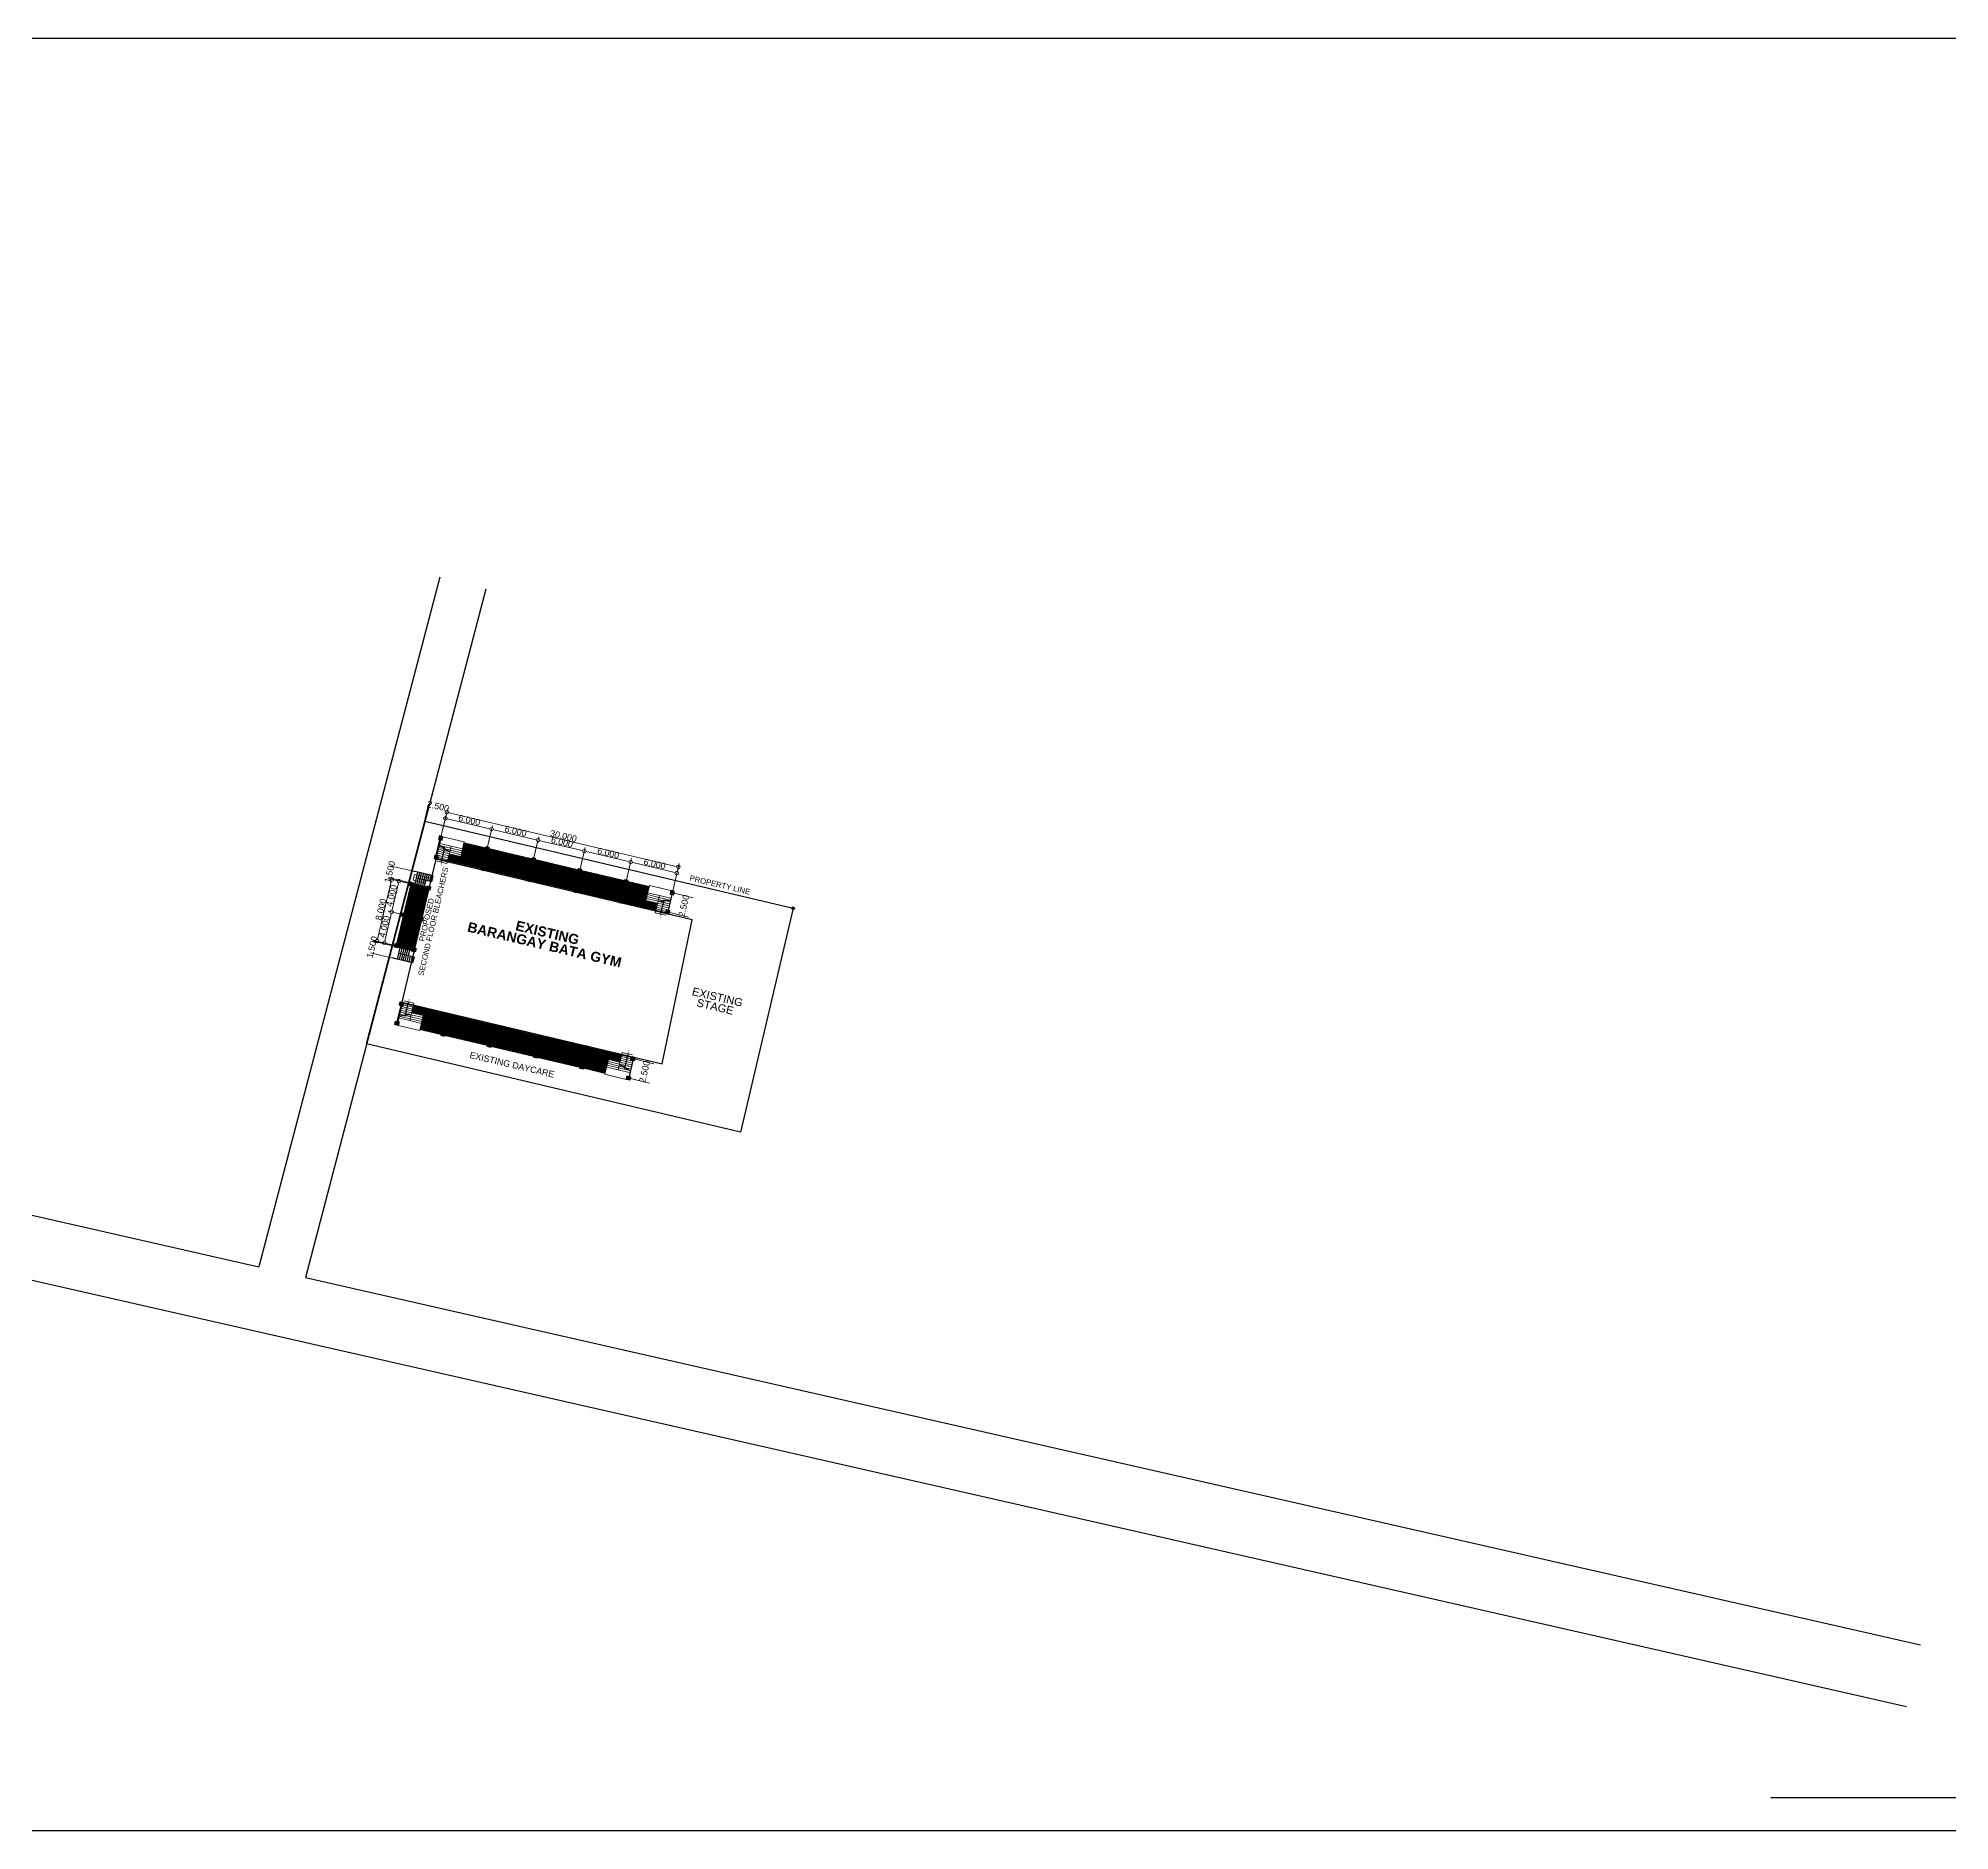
# Model space of a CAD drawing. Header units: inches. Extents: x -1369 to 1198, y -366 to 1398.
# Drawn here: x 282.7 to 523.7, y 60.8 to 286.8 of the extents above; entities that cross this region are included whole.
import ezdxf

# ---------------------------------------------------------------- set-up
doc = ezdxf.new("R2010")
doc.units = ezdxf.units.IN
doc.header["$MEASUREMENT"] = 0
doc.layers.add('col', color=7, linetype='Continuous', true_color=0x0a0aff)
doc.layers.add('dim.', color=10, linetype='Continuous', lineweight=15)
doc.layers.add('FLOOR-pattern', color=7, linetype='Continuous')
doc.styles.get("Standard").update_dxf_attribs({"font": 'arial.ttf'})
doc.dimstyles.new('500', dxfattribs={"dimtxt": 0.8, "dimasz": 0.45, "dimexe": 0.455, "dimexo": 0.05, "dimgap": 0.05, "dimtad": 1, "dimdec": 3, "dimzin": 0, "dimdsep": 46, "dimtxsty": 'Standard', "dimblk": 'DOTBLANK', "dimcen": 0.09, "dimclrd": 256, "dimclre": 256, "dimclrt": 7, "dimadec": 0, "dimazin": 0, "dimtfac": 1, "dimtdec": 3, "dimtix": 1, "dimtofl": 0, "dimtmove": 0, "dimatfit": 3, "dimfxl": 1, "dimtolj": 1, "dimtzin": 0, "dimlwd": -1, "dimlwe": -1, "dimarcsym": 0})
picture_1 = doc.add_image_def('image5.jpg', size_in_pixel=(1810, 830))

# ---------------------------------------------------------------- blocks, each defined once
blk = doc.blocks.new('*D753')
at = {"layer": 'Defpoints', "color": 0, "linetype": 'ByBlock', "transparency": 16777216}
for p in [(331.76, 189.8), (331.22, 187.52), (333.47, 186.19)]:
    blk.add_point(p, dxfattribs=at)
at = {"layer": 'dim.', "transparency": 16777216}
for p, q in [((331.23, 187.57), (331.86, 190.25)), ((333.48, 186.24), (334.3, 189.67))]:
    blk.add_line(p, q, dxfattribs=at)
at = {"layer": 'dim.', "color": 7, "linetype": 'ByBlock', "true_color": 0xffffff, "transparency": 16777216, "insert": (333.08, 189.96), "char_height": 0.8, "attachment_point": 5, "rotation": 346.691}
blk.add_mtext('\\A1;2.500', dxfattribs=at)
blk = doc.blocks.new('_DotBlank')
at = {"color": 0, "linetype": 'ByBlock', "lineweight": -2}
blk.add_line((-0.5, 0), (-1, 0), dxfattribs=at)
blk.add_circle((0, 0), 0.5, dxfattribs=at)
blk = doc.blocks.new('*D754')
at = {"layer": 'Defpoints', "color": 0, "linetype": 'ByBlock', "transparency": 16777216}
for p in [(328.14, 180.54), (331.87, 179.66), (330.95, 175.76)]:
    blk.add_point(p, dxfattribs=at)
at = {"layer": 'dim.', "transparency": 16777216}
for p, q in [((327.32, 177.08), (328.04, 180.1)), ((331.82, 179.67), (327.7, 180.64)), ((330.9, 175.77), (326.78, 176.75))]:
    blk.add_line(p, q, dxfattribs=at)
at = {"layer": 'dim.', "linetype": 'ByBlock', "transparency": 16777216, "xscale": 0.45, "yscale": 0.45, "zscale": 0.45}
for p, rotation in [((328.14, 180.54), 76.69098669947145), ((327.22, 176.65), 256.6909866994715)]:
    blk.add_blockref('_DotBlank', p, dxfattribs=dict(at, rotation=rotation))
at = {"layer": 'dim.', "color": 7, "linetype": 'ByBlock', "true_color": 0xffffff, "transparency": 16777216, "insert": (327.23, 178.7), "char_height": 0.8, "attachment_point": 5, "rotation": 76.691}
blk.add_mtext('\\A1;4.000', dxfattribs=at)
blk = doc.blocks.new('*D755')
at = {"layer": 'Defpoints', "color": 0, "linetype": 'ByBlock', "transparency": 16777216}
for p in [(330.95, 175.76), (326.3, 172.75), (330.03, 171.87)]:
    blk.add_point(p, dxfattribs=at)
at = {"layer": 'dim.', "transparency": 16777216}
for p, q in [((327.12, 176.21), (326.4, 173.19)), ((330.9, 175.77), (326.78, 176.75)), ((329.98, 171.88), (325.86, 172.86))]:
    blk.add_line(p, q, dxfattribs=at)
at = {"layer": 'dim.', "linetype": 'ByBlock', "transparency": 16777216, "xscale": 0.45, "yscale": 0.45, "zscale": 0.45}
for p, rotation in [((327.22, 176.65), 76.69098669947142), ((326.3, 172.75), 256.6909866994715)]:
    blk.add_blockref('_DotBlank', p, dxfattribs=dict(at, rotation=rotation))
at = {"layer": 'dim.', "color": 7, "linetype": 'ByBlock', "true_color": 0xffffff, "transparency": 16777216, "insert": (326.31, 174.8), "char_height": 0.8, "attachment_point": 5, "rotation": 76.691}
blk.add_mtext('\\A1;4.000', dxfattribs=at)
blk = doc.blocks.new('*D758')
at = {"layer": 'Defpoints', "color": 0, "linetype": 'ByBlock', "transparency": 16777216}
for p in [(325.02, 171.38), (328.04, 172.21), (327.26, 170.86)]:
    blk.add_point(p, dxfattribs=at)
at = {"layer": 'dim.', "transparency": 16777216}
for p, q in [((327.21, 170.87), (324.58, 171.49)), ((327.99, 172.22), (324.93, 172.95))]:
    blk.add_line(p, q, dxfattribs=at)
at = {"layer": 'dim.', "color": 7, "linetype": 'ByBlock', "true_color": 0xffffff, "transparency": 16777216, "insert": (324.75, 172.22), "char_height": 0.8, "attachment_point": 5, "rotation": 76.691}
blk.add_mtext('\\A1;1.500', dxfattribs=at)
blk = doc.blocks.new('*D756')
at = {"layer": 'Defpoints', "color": 0, "linetype": 'ByBlock', "transparency": 16777216}
for p in [(327.61, 182.33), (329.85, 181.8), (329.94, 180.24)]:
    blk.add_point(p, dxfattribs=at)
at = {"layer": 'dim.', "transparency": 16777216}
for p, q in [((329.89, 180.25), (326.82, 180.98)), ((329.8, 181.82), (327.17, 182.44))]:
    blk.add_line(p, q, dxfattribs=at)
at = {"layer": 'dim.', "color": 7, "linetype": 'ByBlock', "true_color": 0xffffff, "transparency": 16777216, "insert": (326.99, 181.71), "char_height": 0.8, "attachment_point": 5, "rotation": 76.691}
blk.add_mtext('\\A1;1.500', dxfattribs=at)
blk = doc.blocks.new('*D751')
at = {"layer": 'Defpoints', "color": 0, "linetype": 'ByBlock', "transparency": 16777216}
for p in [(362.83, 179.01), (362.26, 176.58), (364.24, 176.11)]:
    blk.add_point(p, dxfattribs=at)
at = {"layer": 'dim.', "transparency": 16777216}
for p, q in [((362.88, 179), (365.26, 178.44)), ((362.31, 176.57), (364.68, 176))]:
    blk.add_line(p, q, dxfattribs=at)
at = {"layer": 'dim.', "color": 7, "linetype": 'ByBlock', "true_color": 0xffffff, "transparency": 16777216, "insert": (364.08, 177.43), "char_height": 0.8, "attachment_point": 5, "rotation": 76.691}
blk.add_mtext('\\A1;2.500', dxfattribs=at)
blk = doc.blocks.new('*D752')
at = {"layer": 'Defpoints', "color": 0, "linetype": 'ByBlock', "transparency": 16777216}
for p in [(357.89, 158.09), (357.31, 155.65), (359.29, 155.19)]:
    blk.add_point(p, dxfattribs=at)
at = {"layer": 'dim.', "transparency": 16777216}
for p, q in [((357.93, 158.08), (360.31, 157.51)), ((357.36, 155.64), (359.73, 155.08))]:
    blk.add_line(p, q, dxfattribs=at)
at = {"layer": 'dim.', "color": 7, "linetype": 'ByBlock', "true_color": 0xffffff, "transparency": 16777216, "insert": (359.13, 156.51), "char_height": 0.8, "attachment_point": 5, "rotation": 76.691}
blk.add_mtext('\\A1;2.500', dxfattribs=at)
blk = doc.blocks.new('*D759')
at = {"layer": 'Defpoints', "color": 0, "linetype": 'ByBlock', "transparency": 16777216}
for p in [(333.65, 186.94), (363.39, 182.32), (362.67, 179.28)]:
    blk.add_point(p, dxfattribs=at)
at = {"layer": 'dim.', "transparency": 16777216}
for p, q in [((333.66, 186.99), (334.3, 189.67)), ((334.63, 189.12), (362.95, 182.42)), ((362.68, 179.33), (363.49, 182.76))]:
    blk.add_line(p, q, dxfattribs=at)
at = {"layer": 'dim.', "linetype": 'ByBlock', "transparency": 16777216, "xscale": 0.45, "yscale": 0.45, "zscale": 0.45}
for p, rotation in [((334.19, 189.23), 166.6909866994722), ((363.39, 182.32), 346.6909866994722)]:
    blk.add_blockref('_DotBlank', p, dxfattribs=dict(at, rotation=rotation))
at = {"layer": 'dim.', "color": 7, "linetype": 'ByBlock', "true_color": 0xffffff, "transparency": 16777216, "insert": (348.9, 186.22), "char_height": 0.8, "attachment_point": 5, "rotation": 346.691}
blk.add_mtext('\\A1;30.000', dxfattribs=at)
blk = doc.blocks.new('*D760')
at = {"layer": 'Defpoints', "color": 0, "linetype": 'ByBlock', "transparency": 16777216}
for p in [(333.65, 186.94), (339.85, 187.08), (339.31, 184.81)]:
    blk.add_point(p, dxfattribs=at)
at = {"layer": 'dim.', "transparency": 16777216}
for p, q in [((333.66, 186.99), (334.11, 188.9)), ((334.45, 188.35), (339.41, 187.18)), ((339.32, 184.85), (339.95, 187.52))]:
    blk.add_line(p, q, dxfattribs=at)
at = {"layer": 'dim.', "linetype": 'ByBlock', "transparency": 16777216, "xscale": 0.45, "yscale": 0.45, "zscale": 0.45}
for p, rotation in [((334.01, 188.46), 166.6909866994722), ((339.85, 187.08), 346.6909866994722)]:
    blk.add_blockref('_DotBlank', p, dxfattribs=dict(at, rotation=rotation))
at = {"layer": 'dim.', "color": 7, "linetype": 'ByBlock', "true_color": 0xffffff, "transparency": 16777216, "insert": (337.03, 188.21), "char_height": 0.8, "attachment_point": 5, "rotation": 346.691}
blk.add_mtext('\\A1;6.000', dxfattribs=at)
blk = doc.blocks.new('*D761')
at = {"layer": 'Defpoints', "color": 0, "linetype": 'ByBlock', "transparency": 16777216}
for p in [(345.69, 185.69), (339.49, 185.56), (345.15, 183.42)]:
    blk.add_point(p, dxfattribs=at)
at = {"layer": 'dim.', "transparency": 16777216}
for p, q in [((339.5, 185.61), (339.95, 187.52)), ((340.29, 186.97), (345.25, 185.8)), ((345.16, 183.47), (345.79, 186.14))]:
    blk.add_line(p, q, dxfattribs=at)
at = {"layer": 'dim.', "linetype": 'ByBlock', "transparency": 16777216, "xscale": 0.45, "yscale": 0.45, "zscale": 0.45}
for p, rotation in [((339.85, 187.08), 166.6909866994722), ((345.69, 185.69), 346.6909866994722)]:
    blk.add_blockref('_DotBlank', p, dxfattribs=dict(at, rotation=rotation))
at = {"layer": 'dim.', "color": 7, "linetype": 'ByBlock', "true_color": 0xffffff, "transparency": 16777216, "insert": (342.87, 186.83), "char_height": 0.8, "attachment_point": 5, "rotation": 346.691}
blk.add_mtext('\\A1;6.000', dxfattribs=at)
blk = doc.blocks.new('*D762')
at = {"layer": 'Defpoints', "color": 0, "linetype": 'ByBlock', "transparency": 16777216}
for p in [(345.33, 184.18), (351.53, 184.31), (350.99, 182.04)]:
    blk.add_point(p, dxfattribs=at)
at = {"layer": 'dim.', "transparency": 16777216}
for p, q in [((345.34, 184.23), (345.79, 186.14)), ((346.13, 185.59), (351.09, 184.42)), ((351, 182.09), (351.63, 184.76))]:
    blk.add_line(p, q, dxfattribs=at)
at = {"layer": 'dim.', "linetype": 'ByBlock', "transparency": 16777216, "xscale": 0.45, "yscale": 0.45, "zscale": 0.45}
for p, rotation in [((345.69, 185.69), 166.6909866994722), ((351.53, 184.31), 346.6909866994722)]:
    blk.add_blockref('_DotBlank', p, dxfattribs=dict(at, rotation=rotation))
at = {"layer": 'dim.', "color": 7, "linetype": 'ByBlock', "true_color": 0xffffff, "transparency": 16777216, "insert": (348.71, 185.45), "char_height": 0.8, "attachment_point": 5, "rotation": 346.691}
blk.add_mtext('\\A1;6.000', dxfattribs=at)
blk = doc.blocks.new('*D763')
at = {"layer": 'Defpoints', "color": 0, "linetype": 'ByBlock', "transparency": 16777216}
for p in [(351.17, 182.8), (357.37, 182.93), (356.83, 180.66)]:
    blk.add_point(p, dxfattribs=at)
at = {"layer": 'dim.', "transparency": 16777216}
for p, q in [((351.18, 182.85), (351.63, 184.76)), ((351.96, 184.21), (356.93, 183.04)), ((356.84, 180.71), (357.47, 183.37))]:
    blk.add_line(p, q, dxfattribs=at)
at = {"layer": 'dim.', "linetype": 'ByBlock', "transparency": 16777216, "xscale": 0.45, "yscale": 0.45, "zscale": 0.45}
for p, rotation in [((351.53, 184.31), 166.6909866994722), ((357.37, 182.93), 346.6909866994722)]:
    blk.add_blockref('_DotBlank', p, dxfattribs=dict(at, rotation=rotation))
at = {"layer": 'dim.', "color": 7, "linetype": 'ByBlock', "true_color": 0xffffff, "transparency": 16777216, "insert": (354.55, 184.07), "char_height": 0.8, "attachment_point": 5, "rotation": 346.691}
blk.add_mtext('\\A1;6.000', dxfattribs=at)
blk = doc.blocks.new('*D757')
at = {"layer": 'Defpoints', "color": 0, "linetype": 'ByBlock', "transparency": 16777216}
for p in [(363.2, 181.55), (356.83, 180.66), (362.67, 179.28)]:
    blk.add_point(p, dxfattribs=at)
at = {"layer": 'dim.', "transparency": 16777216}
for p, q in [((356.84, 180.71), (357.47, 183.37)), ((357.8, 182.83), (362.77, 181.65)), ((362.68, 179.33), (363.31, 181.99))]:
    blk.add_line(p, q, dxfattribs=at)
at = {"layer": 'dim.', "linetype": 'ByBlock', "transparency": 16777216, "xscale": 0.45, "yscale": 0.45, "zscale": 0.45}
for p, rotation in [((357.37, 182.93), 166.6909866994722), ((363.2, 181.55), 346.6909866994722)]:
    blk.add_blockref('_DotBlank', p, dxfattribs=dict(at, rotation=rotation))
at = {"layer": 'dim.', "color": 7, "linetype": 'ByBlock', "true_color": 0xffffff, "transparency": 16777216, "insert": (360.39, 182.69), "char_height": 0.8, "attachment_point": 5, "rotation": 346.691}
blk.add_mtext('\\A1;6.000', dxfattribs=at)
blk = doc.blocks.new('*D764')
at = {"layer": 'Defpoints', "color": 0, "linetype": 'ByBlock', "transparency": 16777216}
for p in [(329.47, 180.22), (325.4, 172.97), (327.65, 172.43)]:
    blk.add_point(p, dxfattribs=at)
at = {"layer": 'dim.', "transparency": 16777216}
for p, q in [((329.42, 180.23), (326.8, 180.86)), ((327.14, 180.31), (325.5, 173.4)), ((327.6, 172.44), (324.95, 173.07))]:
    blk.add_line(p, q, dxfattribs=at)
at = {"layer": 'dim.', "linetype": 'ByBlock', "transparency": 16777216, "xscale": 0.45, "yscale": 0.45, "zscale": 0.45}
for p, rotation in [((327.24, 180.75), 76.69098669947142), ((325.4, 172.97), 256.6909866994715)]:
    blk.add_blockref('_DotBlank', p, dxfattribs=dict(at, rotation=rotation))
at = {"layer": 'dim.', "color": 7, "linetype": 'ByBlock', "true_color": 0xffffff, "transparency": 16777216, "insert": (325.87, 176.96), "char_height": 0.8, "attachment_point": 5, "rotation": 76.691}
blk.add_mtext('\\A1;8.000', dxfattribs=at)

msp = doc.modelspace()

# ---------------------------------------------------------------- hatches: boundary and pattern name
at = {"layer": 'col', "linetype": 'ByBlock'}
h = msp.add_hatch(color=256, dxfattribs=at)
h.dxf.hatch_style = 1
h.paths.add_polyline_path([(333.5884, 185.6972), (333.692, 186.1351), (333.2541, 186.2387), (333.1505, 185.8008)])
h = msp.add_hatch(color=256, dxfattribs=at)
h.dxf.hatch_style = 1
h.paths.add_polyline_path([(333.0129, 183.2643), (333.1165, 183.7022), (332.6786, 183.8058), (332.575, 183.3679)])
h = msp.add_hatch(color=256, dxfattribs=at)
h.dxf.hatch_style = 1
h.paths.add_polyline_path([(339.4273, 184.316), (339.5309, 184.7539), (339.093, 184.8575), (338.9894, 184.4196)])
h = msp.add_hatch(color=256, dxfattribs=at)
h.dxf.hatch_style = 1
h.paths.add_polyline_path([(345.2661, 182.9347), (345.3697, 183.3727), (344.9318, 183.4763), (344.8282, 183.0383)])
h = msp.add_hatch(color=256, dxfattribs=at)
h.dxf.hatch_style = 1
h.paths.add_polyline_path([(338.8518, 181.8831), (338.9554, 182.321), (338.5175, 182.4246), (338.4139, 181.9867)])
h = msp.add_hatch(color=256, dxfattribs=at)
h.dxf.hatch_style = 1
h.paths.add_polyline_path([(344.6906, 180.5019), (344.7942, 180.9398), (344.3563, 181.0434), (344.2527, 180.6055)])
h = msp.add_hatch(color=256, dxfattribs=at)
h.dxf.hatch_style = 1
h.paths.add_polyline_path([(351.105, 181.5535), (351.2086, 181.9914), (350.7707, 182.095), (350.6671, 181.6571)])
h = msp.add_hatch(color=256, dxfattribs=at)
h.dxf.hatch_style = 1
h.paths.add_polyline_path([(329.9624, 180.338), (329.8588, 179.9001), (329.4209, 180.0036), (329.5245, 180.4416)])
h = msp.add_hatch(color=256, dxfattribs=at)
h.dxf.hatch_style = 1
h.paths.add_polyline_path([(332.1428, 179.8222), (332.0392, 179.3843), (331.6012, 179.4879), (331.7048, 179.9258)])
h = msp.add_hatch(color=256, dxfattribs=at)
h.dxf.hatch_style = 1
h.paths.add_polyline_path([(350.5295, 179.1207), (350.6331, 179.5586), (350.1952, 179.6622), (350.0916, 179.2243)])
h = msp.add_hatch(color=256, dxfattribs=at)
h.dxf.hatch_style = 1
h.paths.add_polyline_path([(356.9439, 180.1723), (357.0474, 180.6102), (356.6095, 180.7138), (356.5059, 180.2759)])
h = msp.add_hatch(color=256, dxfattribs=at)
h.dxf.hatch_style = 1
h.paths.add_polyline_path([(362.7827, 178.7911), (362.8863, 179.229), (362.4484, 179.3326), (362.3448, 178.8947)])
h = msp.add_hatch(color=256, dxfattribs=at)
h.dxf.hatch_style = 1
h.paths.add_polyline_path([(329.0416, 176.4454), (328.938, 176.0075), (328.5001, 176.1111), (328.6037, 176.549)])
h = msp.add_hatch(color=256, dxfattribs=at)
h.dxf.hatch_style = 1
h.paths.add_polyline_path([(331.2219, 175.9296), (331.1184, 175.4917), (330.6804, 175.5953), (330.784, 176.0332)])
h = msp.add_hatch(color=256, dxfattribs=at)
h.dxf.hatch_style = 1
h.paths.add_polyline_path([(356.3684, 177.7395), (356.4719, 178.1774), (356.034, 178.281), (355.9304, 177.843)])
h = msp.add_hatch(color=256, dxfattribs=at)
h.dxf.hatch_style = 1
h.paths.add_polyline_path([(362.2072, 176.3582), (362.3108, 176.7962), (361.8729, 176.8997), (361.7693, 176.4618)])
h = msp.add_hatch(color=256, dxfattribs=at)
h.dxf.hatch_style = 1
h.paths.add_polyline_path([(328.1208, 172.5528), (328.0172, 172.1149), (327.5793, 172.2185), (327.6829, 172.6564)])
h = msp.add_hatch(color=256, dxfattribs=at)
h.dxf.hatch_style = 1
h.paths.add_polyline_path([(330.3011, 172.0371), (330.1975, 171.5991), (329.7596, 171.7027), (329.8632, 172.1406)])
h = msp.add_hatch(color=256, dxfattribs=at)
h.dxf.hatch_style = 1
h.paths.add_polyline_path([(328.7427, 165.2125), (328.6391, 164.7746), (328.2012, 164.8782), (328.3048, 165.3161)])
h = msp.add_hatch(color=256, dxfattribs=at)
h.dxf.hatch_style = 1
h.paths.add_polyline_path([(334.5815, 163.8313), (334.4779, 163.3934), (334.04, 163.497), (334.1436, 163.9349)])
h = msp.add_hatch(color=256, dxfattribs=at)
h.dxf.hatch_style = 1
h.paths.add_polyline_path([(328.1672, 162.7797), (328.0636, 162.3418), (327.6257, 162.4453), (327.7292, 162.8833)])
h = msp.add_hatch(color=256, dxfattribs=at)
h.dxf.hatch_style = 1
h.paths.add_polyline_path([(340.4204, 162.4501), (340.3168, 162.0122), (339.8789, 162.1158), (339.9825, 162.5537)])
h = msp.add_hatch(color=256, dxfattribs=at)
h.dxf.hatch_style = 1
h.paths.add_polyline_path([(334.006, 161.3985), (333.9024, 160.9605), (333.4645, 161.0641), (333.5681, 161.502)])
h = msp.add_hatch(color=256, dxfattribs=at)
h.dxf.hatch_style = 1
h.paths.add_polyline_path([(339.8449, 160.0172), (339.7413, 159.5793), (339.3034, 159.6829), (339.407, 160.1208)])
h = msp.add_hatch(color=256, dxfattribs=at)
h.dxf.hatch_style = 1
h.paths.add_polyline_path([(346.2592, 161.0689), (346.1556, 160.631), (345.7177, 160.7346), (345.8213, 161.1725)])
h = msp.add_hatch(color=256, dxfattribs=at)
h.dxf.hatch_style = 1
h.paths.add_polyline_path([(352.0981, 159.6877), (351.9945, 159.2497), (351.5566, 159.3533), (351.6602, 159.7913)])
h = msp.add_hatch(color=256, dxfattribs=at)
h.dxf.hatch_style = 1
h.paths.add_polyline_path([(345.6837, 158.636), (345.5801, 158.1981), (345.1422, 158.3017), (345.2458, 158.7396)])
h = msp.add_hatch(color=256, dxfattribs=at)
h.dxf.hatch_style = 1
h.paths.add_polyline_path([(351.5226, 157.2548), (351.419, 156.8169), (350.9811, 156.9205), (351.0847, 157.3584)])
h = msp.add_hatch(color=256, dxfattribs=at)
h.dxf.hatch_style = 1
h.paths.add_polyline_path([(357.9369, 158.3064), (357.8334, 157.8685), (357.3954, 157.9721), (357.499, 158.41)])
h = msp.add_hatch(color=256, dxfattribs=at)
h.dxf.hatch_style = 1
h.paths.add_polyline_path([(357.3614, 155.8736), (357.2578, 155.4357), (356.8199, 155.5393), (356.9235, 155.9772)])
at = {"layer": 'FLOOR-pattern', "true_color": 0xffffff, "transparency": 33554687}
h = msp.add_hatch(dxfattribs=at)
h.set_pattern_fill('ANSI31')
h.paths.add_polyline_path([(345.3419, 183.2551), (345.2661, 182.9347), (344.8282, 183.0383), (344.904, 183.3587), (339.5031, 184.6363), (339.4273, 184.316), (338.9894, 184.4196), (339.0652, 184.7399), (336.3647, 185.3787), (335.9494, 183.623), (334.4896, 183.9683), (334.2825, 183.0925), (338.4426, 182.1083), (338.5175, 182.4246), (338.9554, 182.321), (338.8806, 182.0048), (344.2815, 180.7271), (344.3563, 181.0434), (344.7942, 180.9398), (344.7194, 180.6235), (350.1204, 179.3459), (350.1952, 179.6622), (350.6331, 179.5586), (350.5583, 179.2423), (355.9592, 177.9647), (356.034, 178.281), (356.4719, 178.1774), (356.3971, 177.8611), (360.5573, 176.877), (360.7645, 177.7528), (359.3048, 178.0981), (359.7201, 179.8539), (357.0196, 180.4927), (356.9439, 180.1723), (356.5059, 180.2759), (356.5817, 180.5963), (351.1808, 181.8739), (351.105, 181.5535), (350.6671, 181.6571), (350.7429, 181.9775)])
h.paths.add_polyline_path([(345.7177, 160.7346), (345.7925, 161.0508), (340.3916, 162.3285), (340.3168, 162.0122), (339.8789, 162.1158), (339.9537, 162.432), (334.5527, 163.7097), (334.4779, 163.3934), (334.04, 163.497), (334.1148, 163.8133), (329.9546, 164.7974), (329.7475, 163.9215), (331.2072, 163.5762), (330.7918, 161.8205), (333.4923, 161.1817), (333.5681, 161.502), (334.006, 161.3985), (333.9302, 161.0781), (339.3312, 159.8005), (339.407, 160.1208), (339.8449, 160.0172), (339.7691, 159.6969), (345.17, 158.4193), (345.2458, 158.7396), (345.6837, 158.636), (345.6079, 158.3157), (351.0089, 157.038), (351.0847, 157.3584), (351.5226, 157.2548), (351.4468, 156.9344), (354.1473, 156.2956), (354.5626, 158.0514), (356.0223, 157.7061), (356.2295, 158.5819), (352.0693, 159.566), (351.9945, 159.2497), (351.5566, 159.3533), (351.6314, 159.6696), (346.2305, 160.9472), (346.1556, 160.631)])
h.paths.add_polyline_path([(331.8732, 179.4235), (331.6012, 179.4879), (331.6818, 179.8285), (329.9394, 180.2407), (329.8588, 179.9001), (329.6399, 179.9518), (328.8226, 176.4972), (329.0416, 176.4454), (328.938, 176.0075), (328.719, 176.0593), (327.9018, 172.6046), (328.1208, 172.5528), (328.0402, 172.2122), (329.7826, 171.8), (329.8632, 172.1406), (330.1351, 172.0763), (330.9523, 175.531), (330.6804, 175.5953), (330.784, 176.0332), (331.0559, 175.9689)])

# ---------------------------------------------------------------- linework, layer by layer
at = {"color": 7, "true_color": 0xffffff}
for points in [[(333.2987, 218.8597), (310.4956, 131.9145)], [(339.1024, 217.3376), (316.3495, 130.5835)]]:
    msp.add_lwpolyline(points, dxfattribs=at)
at = {"color": 7, "lineweight": 30, "true_color": 0xffffff}
msp.add_lwpolyline([(331.4332, 188.096), (377.8822, 177.1082), (371.2063, 148.887), (324.0741, 160.0364), (331.4332, 188.096)], dxfattribs=at)
at = {"linetype": 'ByBlock'}
for points in [[(332.8489, 183.7655), (333.3208, 185.7605)], [(332.9462, 183.7425), (333.4181, 185.7375)], [(332.465, 181.1846), (330.5188, 181.645), (329.8662, 181.7994)], [(330.1734, 180.1853), (330.5188, 181.645)], [(332.2924, 180.4547), (330.3461, 180.9151)], [(330.4167, 180.1277), (330.762, 181.5874)], [(330.66, 180.0702), (331.0053, 181.5299)], [(330.9033, 180.0126), (331.2486, 181.4723)], [(331.1466, 179.9551), (331.4919, 181.4148)], [(331.3899, 179.8975), (331.7352, 181.3572)], [(331.8058, 180.5698), (331.9785, 181.2997)], [(332.0491, 180.5123), (332.2218, 181.2421)], [(332.2924, 180.4547), (332.465, 181.1846)], [(329.9394, 180.2407), (331.6818, 179.8285)], [(362.1405, 176.8364), (362.6124, 178.8314)], [(328.2743, 172.1569), (327.929, 170.6971)], [(328.0402, 172.2122), (329.7826, 171.8)], [(330.0479, 170.9666), (328.1016, 171.427)], [(328.5176, 172.0993), (328.1723, 170.6396)], [(328.7608, 172.0418), (328.4155, 170.582)], [(329.0041, 171.9842), (328.6588, 170.5245)], [(329.2474, 171.9267), (328.9021, 170.4669)], [(329.4907, 171.8691), (329.1454, 170.4094)], [(329.8753, 170.2367), (327.929, 170.6971), (327.2765, 170.8515)], [(329.5613, 171.0817), (329.3887, 170.3518)], [(329.8046, 171.0241), (329.632, 170.2943)], [(330.0479, 170.9666), (329.8753, 170.2367)], [(328.3715, 164.8379), (327.8995, 162.843)], [(328.4688, 164.8149), (327.9969, 162.82)], [(357.6631, 157.9088), (357.1911, 155.9139)]]:
    msp.add_lwpolyline(points, dxfattribs=at)
at = {"color": 1, "linetype": 'ByBlock', "lineweight": 18, "ltscale": 8, "true_color": 0xff0a0a}
for points in [[(333.692, 186.1351), (336.3925, 185.4963)], [(333.0417, 183.386), (338.4426, 182.1083)], [(333.2512, 185.0319), (334.6623, 184.6981)], [(333.3088, 185.2752), (334.7198, 184.9414)], [(333.8981, 184.6169), (334.6036, 184.45)], [(334.4896, 183.9683), (335.9494, 183.623)], [(334.5472, 184.2116), (334.7198, 184.9414)], [(334.5472, 184.2116), (336.0069, 183.8663)], [(334.6036, 184.45), (336.0633, 184.1047)], [(334.6623, 184.6981), (336.122, 184.3528)], [(334.7198, 184.9414), (336.1796, 184.5961)], [(336.3925, 185.4963), (335.9494, 183.623)], [(336.3647, 185.3787), (339.0652, 184.7399)], [(339.5031, 184.6363), (344.904, 183.3587)], [(345.3419, 183.2551), (350.7429, 181.9775)], [(338.8806, 182.0048), (344.2815, 180.7271)], [(351.1808, 181.8739), (356.5817, 180.5963)], [(344.7194, 180.6235), (350.1204, 179.3459)], [(350.5583, 179.2423), (355.9592, 177.9647)], [(357.0196, 180.4927), (359.7201, 179.8539)], [(359.7479, 179.9714), (359.3048, 178.0981)], [(360.8784, 178.2345), (359.4187, 178.5798)], [(360.9371, 178.4827), (359.4774, 178.828)], [(360.9947, 178.726), (359.535, 179.0713)], [(362.4484, 179.3326), (359.7479, 179.9714)], [(360.822, 177.9961), (360.9947, 178.726)], [(362.3482, 178.1489), (360.9371, 178.4827)], [(362.4058, 178.3922), (360.9947, 178.726)], [(356.3971, 177.8611), (361.7981, 176.5835)], [(360.7645, 177.7528), (359.3048, 178.0981)], [(360.822, 177.9961), (359.3623, 178.3414)], [(361.584, 178.0676), (360.8784, 178.2345)], [(328.7139, 165.0909), (334.1148, 163.8133)], [(328.0636, 162.3418), (330.764, 161.7029)], [(328.1062, 163.2822), (329.5173, 162.9484)], [(328.1638, 163.5255), (329.5748, 163.1917)], [(328.928, 163.6067), (329.6335, 163.4398)], [(329.6899, 163.6783), (329.5173, 162.9484)], [(329.5173, 162.9484), (330.977, 162.6031)], [(329.5748, 163.1917), (331.0345, 162.8464)], [(329.6335, 163.4398), (331.0932, 163.0945)], [(329.6899, 163.6783), (331.1496, 163.333)], [(329.7475, 163.9215), (331.2072, 163.5762)], [(330.764, 161.7029), (331.2072, 163.5762)], [(330.7918, 161.8205), (333.4923, 161.1817)], [(334.5527, 163.7097), (339.9537, 162.432)], [(340.3916, 162.3285), (345.7925, 161.0508)], [(333.9302, 161.0781), (339.3312, 159.8005)], [(339.7691, 159.6969), (345.17, 158.4193)], [(346.2305, 160.9472), (351.6314, 159.6696)], [(352.0693, 159.566), (357.4703, 158.2884)], [(345.6079, 158.3157), (351.0089, 157.038)], [(351.4468, 156.9344), (354.1473, 156.2956)], [(354.1195, 156.1781), (354.5626, 158.0514)], [(355.7921, 156.7329), (354.3324, 157.0782)], [(355.8497, 156.9762), (354.3899, 157.3215)], [(355.9084, 157.2244), (354.4486, 157.5697)], [(355.9648, 157.4628), (354.5051, 157.8081)], [(356.0223, 157.7061), (354.5626, 158.0514)], [(355.9648, 157.4628), (355.7921, 156.7329)], [(357.2032, 156.3991), (355.7921, 156.7329)], [(357.2607, 156.6424), (355.8497, 156.9762)], [(356.6139, 157.0575), (355.9084, 157.2244)], [(356.8199, 155.5393), (354.1195, 156.1781)]]:
    msp.add_lwpolyline(points, dxfattribs=at)
for points in [[(332.794, 183.3161), (328.5237, 165.2643), (361.3429, 157.5007), (365.1266, 175.6676), (332.794, 183.3161)], [(327.9018, 172.6046), (329.6399, 179.9518)], [(191.9262, 158.874), (310.4956, 131.9145)], [(190.1525, 151.0731), (518.2541, 76.4716)], [(316.3495, 130.5835), (520.0278, 84.2725)], [(501.1539, 65.0108), (551.1539, 65.0108)]]:
    msp.add_lwpolyline(points)
at = {"linetype": 'ByBlock', "lineweight": 20}
for points in [[(332.9635, 183.8155), (334.3745, 183.4817)], [(332.97, 183.3002), (334.2594, 182.9951)], [(333.021, 184.0588), (334.4321, 183.725)], [(333.0276, 183.5434), (334.317, 183.2384)], [(333.0786, 184.3021), (334.4896, 183.9683)], [(333.1361, 184.5454), (334.5472, 184.2116)], [(333.1937, 184.7887), (333.8992, 184.6218)], [(334.5472, 184.2116), (334.2019, 182.7519)], [(332.9125, 183.0569), (334.2019, 182.7519)], [(360.822, 177.9961), (360.4767, 176.5364)], [(361.7662, 176.2314), (360.4767, 176.5364)], [(361.8237, 176.4746), (360.5343, 176.7797)], [(361.8813, 176.7179), (360.5918, 177.023)], [(362.0604, 176.9324), (360.6494, 177.2662)], [(362.118, 177.1757), (360.7069, 177.5095)], [(362.1756, 177.419), (360.7645, 177.7528)], [(362.2331, 177.6623), (360.822, 177.9961)], [(362.2907, 177.9056), (361.5851, 178.0725)], [(328.2789, 164.0121), (329.6899, 163.6783)], [(328.3364, 164.2553), (329.7475, 163.9215)], [(328.394, 164.4986), (329.805, 164.1648)], [(328.4515, 164.7419), (329.8626, 164.4081)], [(328.6307, 164.9564), (329.9201, 164.6514)], [(328.6883, 165.1997), (329.9777, 164.8947)], [(328.7458, 165.443), (330.0352, 165.138)], [(329.6899, 163.6783), (330.0352, 165.138)], [(328.2213, 163.7688), (328.9268, 163.6019)], [(355.9648, 157.4628), (356.3101, 158.9225)], [(357.3758, 157.129), (355.9648, 157.4628)], [(357.4334, 157.3723), (356.0223, 157.7061)], [(357.4909, 157.6156), (356.0799, 157.9494)], [(357.5485, 157.8588), (356.1374, 158.1926)], [(357.4844, 158.1309), (356.195, 158.4359)], [(357.5419, 158.3742), (356.2525, 158.6792)], [(357.5995, 158.6175), (356.3101, 158.9225)], [(357.3183, 156.8857), (356.6127, 157.0526)]]:
    msp.add_lwpolyline(points, dxfattribs=at)
at = {"linetype": 'ByBlock', "const_width": 0.025}
for points in [[(334.4896, 183.9683), (333.8417, 184.3785), (333.0786, 184.3021)], [(331.3192, 180.6849), (331.4786, 180.2727), (331.1466, 179.9551)], [(360.7645, 177.7528), (361.5276, 177.8292), (362.1756, 177.419)], [(329.7475, 163.9215), (328.9844, 163.8452), (328.3364, 164.2553)], [(356.0223, 157.7061), (356.6703, 157.2959), (357.4334, 157.3723)]]:
    msp.add_lwpolyline(points, dxfattribs=at)
at = {"color": 8, "linetype": 'ByBlock', "true_color": 0x808080}
for points in [[(334.5472, 184.2116), (333.9816, 184.5622), (333.8647, 184.4748), (333.9314, 184.759), (333.8145, 184.6716), (333.2512, 185.0319)], [(333.4964, 182.9188), (333.8417, 184.3785)], [(360.822, 177.9961), (361.4848, 178.0562), (361.5501, 177.9256), (361.6178, 178.2097), (361.6832, 178.0791), (362.3482, 178.1489)], [(361.1823, 176.3695), (361.5276, 177.8292)], [(329.3297, 165.3049), (328.9844, 163.8452)], [(329.6899, 163.6783), (329.0272, 163.6182), (328.9618, 163.7488), (328.8941, 163.4647), (328.8288, 163.5953), (328.1638, 163.5255)], [(355.9648, 157.4628), (356.5303, 157.1122), (356.6473, 157.1996), (356.5805, 156.9153), (356.6975, 157.0027), (357.2607, 156.6424)], [(357.0156, 158.7556), (356.6703, 157.2959)]]:
    msp.add_lwpolyline(points, dxfattribs=at)
at = {"color": 8, "linetype": 'ByBlock', "lineweight": 13, "true_color": 0x808080}
msp.add_lwpolyline([(332.3787, 180.8197), (330.1062, 181.3572), (329.9359, 180.6377), (331.4786, 180.2727)], dxfattribs=at)
at = {"color": 1}
msp.add_circle((377.8822, 177.1082), 0.1713, dxfattribs=at)
at = {"layer": 'col', "linetype": 'ByBlock'}
for points in [[(333.5884, 185.6972), (333.692, 186.1351), (333.2541, 186.2387), (333.1505, 185.8008)], [(333.0129, 183.2643), (333.1165, 183.7022), (332.6786, 183.8058), (332.575, 183.3679)], [(339.4273, 184.316), (339.5309, 184.7539), (339.093, 184.8575), (338.9894, 184.4196)], [(345.2661, 182.9347), (345.3697, 183.3727), (344.9318, 183.4763), (344.8282, 183.0383)], [(338.8518, 181.8831), (338.9554, 182.321), (338.5175, 182.4246), (338.4139, 181.9867)], [(344.6906, 180.5019), (344.7942, 180.9398), (344.3563, 181.0434), (344.2527, 180.6055)], [(351.105, 181.5535), (351.2086, 181.9914), (350.7707, 182.095), (350.6671, 181.6571)], [(329.9624, 180.338), (329.8588, 179.9001), (329.4209, 180.0036), (329.5245, 180.4416)], [(332.1428, 179.8222), (332.0392, 179.3843), (331.6012, 179.4879), (331.7048, 179.9258)], [(350.5295, 179.1207), (350.6331, 179.5586), (350.1952, 179.6622), (350.0916, 179.2243)], [(356.9439, 180.1723), (357.0474, 180.6102), (356.6095, 180.7138), (356.5059, 180.2759)], [(362.7827, 178.7911), (362.8863, 179.229), (362.4484, 179.3326), (362.3448, 178.8947)], [(329.0416, 176.4454), (328.938, 176.0075), (328.5001, 176.1111), (328.6037, 176.549)], [(331.2219, 175.9296), (331.1184, 175.4917), (330.6804, 175.5953), (330.784, 176.0332)], [(356.3684, 177.7395), (356.4719, 178.1774), (356.034, 178.281), (355.9304, 177.843)], [(362.2072, 176.3582), (362.3108, 176.7962), (361.8729, 176.8997), (361.7693, 176.4618)], [(328.1208, 172.5528), (328.0172, 172.1149), (327.5793, 172.2185), (327.6829, 172.6564)], [(330.3011, 172.0371), (330.1975, 171.5991), (329.7596, 171.7027), (329.8632, 172.1406)], [(328.7427, 165.2125), (328.6391, 164.7746), (328.2012, 164.8782), (328.3048, 165.3161)], [(334.5815, 163.8313), (334.4779, 163.3934), (334.04, 163.497), (334.1436, 163.9349)], [(328.1672, 162.7797), (328.0636, 162.3418), (327.6257, 162.4453), (327.7292, 162.8833)], [(340.4204, 162.4501), (340.3168, 162.0122), (339.8789, 162.1158), (339.9825, 162.5537)], [(334.006, 161.3985), (333.9024, 160.9605), (333.4645, 161.0641), (333.5681, 161.502)], [(339.8449, 160.0172), (339.7413, 159.5793), (339.3034, 159.6829), (339.407, 160.1208)], [(346.2592, 161.0689), (346.1556, 160.631), (345.7177, 160.7346), (345.8213, 161.1725)], [(352.0981, 159.6877), (351.9945, 159.2497), (351.5566, 159.3533), (351.6602, 159.7913)], [(345.6837, 158.636), (345.5801, 158.1981), (345.1422, 158.3017), (345.2458, 158.7396)], [(351.5226, 157.2548), (351.419, 156.8169), (350.9811, 156.9205), (351.0847, 157.3584)], [(357.9369, 158.3064), (357.8334, 157.8685), (357.3954, 157.9721), (357.499, 158.41)], [(357.3614, 155.8736), (357.2578, 155.4357), (356.8199, 155.5393), (356.9235, 155.9772)]]:
    msp.add_lwpolyline(points, close=True, dxfattribs=at)

# ---------------------------------------------------------------- texts
at = {"color": 7, "true_color": 0xffffff, "attachment_point": 1, "line_spacing_factor": 0.75}
for s, width, insert, char_height, rotation in [('\\pxqc;PROPOSED \\PSECOND FLOOR BLEACHERS', 24.006596, (328.5659, 164.0441), 0.7, 76.914478), ('\\pxqc;PROPERTY LINE', 60.077478, (339.4744, 187.2951), 0.7, 346.728377), ('\\pxqc;{\\fArial|b1|i0|c0|p34;EXISTING\\PBARANGAY BATA GYM}', 60.077478, (317.7808, 181.5463), 1.25, 346.728377), ('\\pxqc;EXISTING \\PSTAGE', 60.077478, (339.1962, 173.3077), 1, 346.728377), ('\\pxqc;EXISTING DAYCARE', 60.077478, (313.2607, 164.6784), 0.8, 346.728377)]:
    msp.add_mtext_dynamic_manual_height_columns(s, width=width, gutter_width=1, heights=[0], dxfattribs=dict(at, insert=insert, char_height=char_height, rotation=rotation))
at = {"linetype": 'ByBlock', "char_height": 0.18, "width": 0.546495, "attachment_point": 1, "rotation": 256.690987}
for insert in [(333.6264, 182.837), (361.2704, 176.2977), (329.5683, 165.6821), (357.2123, 159.1427)]:
    msp.add_mtext('{\\T1.2;UP}', dxfattribs=dict(at, insert=insert))
at = {"char_height": 0.7, "attachment_point": 1, "rotation": 346.728377, "line_spacing_factor": 0.75}
for insert in [(318.6741, 189.0266), (313.6988, 168.0879)]:
    msp.add_mtext_dynamic_manual_height_columns('\\pxqc;PROPOSED \\PSECOND FLOOR BLEACHERS', width=60.077478, gutter_width=1, heights=[0], dxfattribs=dict(at, insert=insert))

# ---------------------------------------------------------------- dimensions: what is measured, and where the dimension line sits
at = {"layer": 'dim.', "color": 0, "linetype": 'ByBlock'}
for base, p1, p2, angle, picture, middle in [((331.7595, 189.8026), (333.4731, 186.1869), (331.2187, 187.5166), 346.690987, '*D753', (333.0814, 189.961)), ((363.3865, 182.321), (333.6515, 186.9411), (362.6673, 179.2808), 346.690987, '*D759', (348.895, 186.2205)), ((339.8488, 187.0752), (333.6515, 186.9411), (339.3119, 184.8057), 346.690987, '*D760', (337.0349, 188.2119)), ((345.6876, 185.694), (339.4903, 185.5599), (345.1508, 183.4245), 346.690987, '*D761', (342.8738, 186.8307)), ((351.5265, 184.3128), (345.3292, 184.1786), (350.9896, 182.0432), 346.690987, '*D762', (348.7126, 185.4495)), ((357.3654, 182.9315), (351.168, 182.7974), (356.8285, 180.662), 346.690987, '*D763', (354.5515, 184.0683)), ((363.2042, 181.5503), (356.8285, 180.662), (362.6673, 179.2808), 346.690987, '*D757', (360.3903, 182.6871)), ((325.3972, 172.9659), (329.4727, 180.2226), (327.6505, 172.4329), 256.690987, '*D764', (325.8719, 176.964)), ((327.6129, 182.3324), (329.9394, 180.2407), (329.8468, 181.804), 76.690987, '*D756', (326.9941, 181.7081)), ((328.1399, 180.5379), (330.9512, 175.7625), (331.872, 179.655), 256.690987, '*D754', (327.2333, 178.6971)), ((364.2401, 176.1085), (362.8345, 179.0101), (362.259, 176.5772), 256.690987, '*D751', (364.0817, 177.4305)), ((326.2983, 172.7527), (330.9512, 175.7625), (330.0304, 171.8699), 256.690987, '*D755', (326.3125, 174.8046)), ((325.0231, 171.3845), (328.0402, 172.2122), (327.257, 170.8561), 256.690987, '*D758', (324.7496, 172.2199)), ((359.2908, 155.186), (357.8851, 158.0875), (357.3096, 155.6546), 256.690987, '*D752', (359.1324, 156.5079))]:
    dim = msp.add_linear_dim(base=base, p1=p1, p2=p2, angle=angle, dimstyle='500', dxfattribs=at)
    dim.commit()
    dim.dimension.update_dxf_attribs({"geometry": picture, "text_midpoint": middle})

# ---------------------------------------------------------------- pictures from other files: only their frames are drawn
image = msp.add_image(picture_1, insert=(160.1152, 60.8139), size_in_units=(492.8091, 225.9843))
image.dxf.flags = 7

doc.saveas('drawing.dxf')
